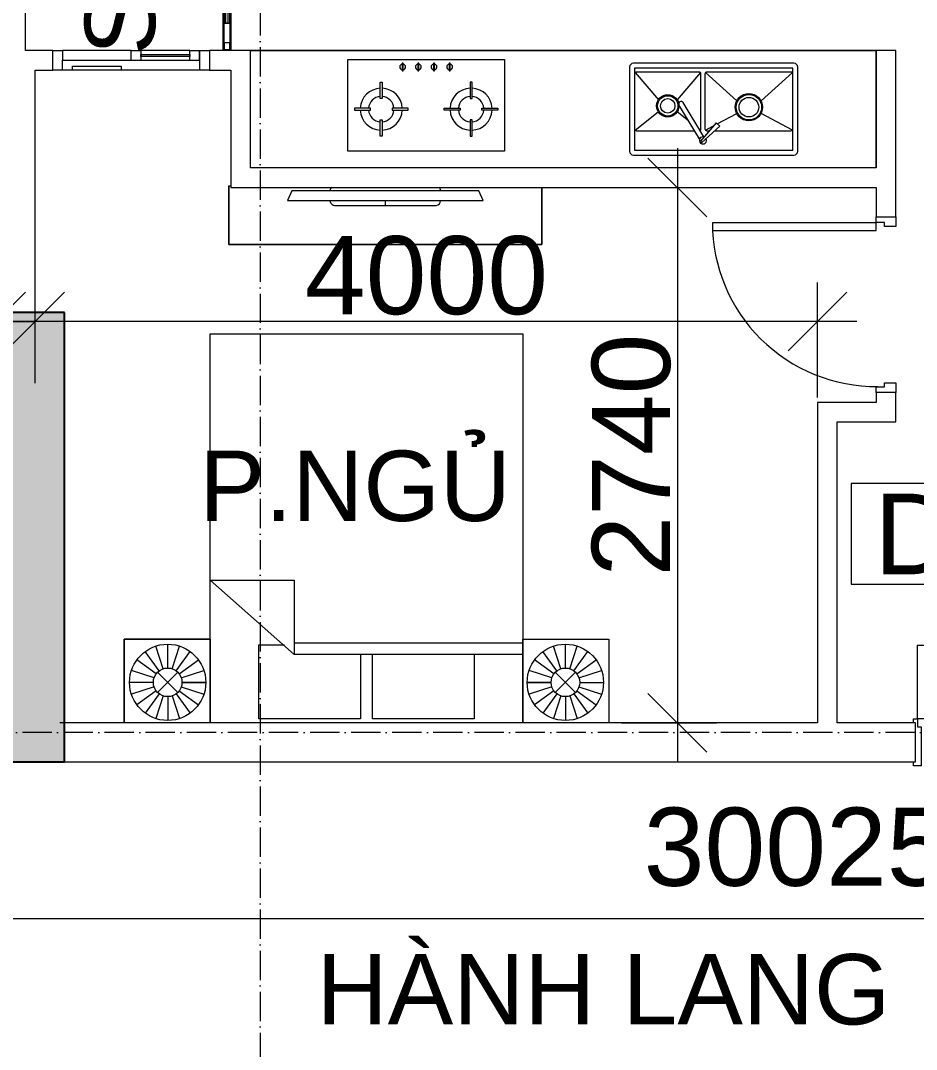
# Model space of a CAD drawing. Header units: millimetres. Extents: x -20144 to 122974, y -38328 to 48263.
# Drawn here: x 9226 to 13805, y 31329 to 36593 of the extents above; entities that cross this region are included whole.
import ezdxf
from ezdxf.enums import TextEntityAlignment as Align

# ---------------------------------------------------------------- set-up
doc = ezdxf.new("R2010")
doc.units = ezdxf.units.MM
doc.linetypes.add('Grid Line', pattern=[4.2, 3, -0.6, 0, -0.6])
for name, color, linetype, lineweight in [('CHU', 181, 'Continuous', 5), ('CUA', 31, 'Continuous', 9), ('DIM', 1, 'Continuous', 5), ('NET-CAT', 3, 'Continuous', 15), ('THIET BI', 44, 'Continuous', 5), ('TRUC', 225, 'Continuous', 5), ('X-COT HAM$0$LC.HA', 8, 'Continuous', 9), ('Y-GHI CHU PCCC$0$Z-CT1-GHI CHU TT$0$KI-HIEU', 6, 'Continuous', 13)]:
    doc.layers.add(name, color=color, linetype=linetype, lineweight=lineweight)
doc.styles.add('Arial_3', font='arial_0.ttf', dxfattribs={"height": 400})
doc.styles.add('Arial_4', font='arial_0.ttf', dxfattribs={"height": 360})
doc.styles.add('TA1', font='arial_0.ttf')
doc.styles.add('Y-GHI CHU PCCC$0$Arial', font='arial_0.ttf')
doc.dimstyles.new('D_200_KTx2', dxfattribs={"dimtxt": 400, "dimasz": 300, "dimexe": 300, "dimexo": 300, "dimgap": 160, "dimtad": 1, "dimdec": 0, "dimzin": 9, "dimtxsty": 'TA1', "dimblk": 'ARCHTICK', "dimcen": 1, "dimdle": 300, "dimclrd": 256, "dimclre": 256, "dimclrt": 7, "dimadec": 0, "dimazin": 0, "dimtfac": 1, "dimtdec": 0, "dimtix": 1, "dimtmove": 1, "dimatfit": 3, "dimldrblk": 'ARCHTICK', "dimfxl": 0, "dimtolj": 1, "dimtzin": 0, "dimlwd": -1, "dimlwe": -1, "dimarcsym": 0})
doc.dimstyles.new('Diagonal_-_2mm_Arial', dxfattribs={"dimscale": 304.8, "dimtxt": 408.10376, "dimasz": 0.984252, "dimexe": 0.656168, "dimexo": 4.593176, "dimgap": 0.098425, "dimtad": 1, "dimdec": 0, "dimzin": 0, "dimdsep": 46, "dimtxsty": 'Arial_3', "dimblk1": 'OBLIQUE', "dimblk2": 'OBLIQUE', "dimsah": 1, "dimcen": 0.09, "dimdle": 0.656168, "dimazin": 0, "dimtfac": 1, "dimtdec": 4, "dimtix": 1, "dimtmove": 0, "dimatfit": 3, "dimfxl": 0, "dimtvp": 1, "dimtolj": 1, "dimtzin": 0, "dimlwd": 9, "dimlwe": 9, "dimarcsym": 0})

# ---------------------------------------------------------------- blocks, each defined once
blk = doc.blocks.new('ALC1807-ASCENT PLAZA-KET CAU_rvt-1-MẶT BẰNG TẦNG 5 ĐẾN TẦNG 22')
at = {"layer": 'X-COT HAM$0$LC.HA'}
h = blk.add_hatch(color=256, dxfattribs=at)
h.dxf.hatch_style = 1
h.paths.add_polyline_path([(9450.5, 35099.9), (8950.5, 35099.9), (8950.5, 32799.9), (9450.5, 32799.9)])
at = {"ltscale": 1000, "elevation": 0}
blk.add_lwpolyline([(9450.5, 35099.9), (8950.5, 35099.9), (8950.5, 32799.9), (9450.5, 32799.9)], close=True, dxfattribs=at)
blk = doc.blocks.new('X-GIUONG1 - X-GIUONG-1366091-MẶT BẰNG TẦNG 5 ĐẾN TẦNG 22')
at = {"layer": 'THIET BI'}
for p, q in [((-800, 2000), (800, 2000)), ((-800, 10), (-800, 2000)), ((-800, 10), (-800, 2000)), ((-800, 2000), (800, 2000)), ((800, 2000), (800, 10)), ((800, 2000), (800, 10)), ((-800, 740), (-370, 740)), ((-370, 360), (-800, 740)), ((-370, 740), (-370, 360)), ((-1239, 439), (-800, 439)), ((-1239, 10), (-1239, 439)), ((-1239, 439), (-1239, 10)), ((-800, 439), (-1239, 439)), ((-800, 439), (-800, 10)), ((-800, 10), (-800, 439)), ((800, 439), (1239, 439)), ((800, 10), (800, 439)), ((800, 439), (1239, 439)), ((800, 10), (800, 439)), ((1239, 439), (1239, 10)), ((1239, 439), (1239, 10)), ((-1059.6, 276.6), (-1131.2, 375.2)), ((-1039.2, 287), (-1076.9, 402.9)), ((-1016.6, 290.5), (-1016.6, 412.5)), ((-993.9, 287), (-956.3, 402.9)), ((-973.5, 276.6), (-901.9, 375.2)), ((-550, 410), (-420, 410)), ((-550, 30), (-550, 410)), ((-370, 420), (800, 420)), ((973.5, 276.6), (901.9, 375.2)), ((993.9, 287), (956.3, 402.9)), ((1016.6, 290.5), (1016.6, 412.5)), ((1039.2, 287), (1076.9, 402.9)), ((1059.6, 276.6), (1131.2, 375.2)), ((-1075.8, 260.4), (-1174.4, 332.1)), ((-957.4, 260.4), (-858.7, 332.1)), ((800, 360), (-370, 360)), ((-30, 360), (-30, 30)), ((30, 30), (30, 360)), ((550, 360), (550, 30)), ((957.4, 260.4), (858.7, 332.1)), ((1075.8, 260.4), (1174.4, 332.1)), ((-1086.1, 240), (-1202.1, 277.7)), ((-1068.3, 269.1), (-964.8, 165.6)), ((-1068.3, 165.6), (-964.8, 269.1)), ((-947, 240), (-831, 277.7)), ((947, 240), (831, 277.7)), ((1068.3, 269.1), (964.8, 165.6)), ((1068.3, 165.6), (964.8, 269.1)), ((1086.1, 240), (1202.1, 277.7)), ((-1089.7, 217.4), (-1211.7, 217.4)), ((-943.4, 217.4), (-821.4, 217.4)), ((-821.4, 217.4), (-943.4, 217.4)), ((943.4, 217.4), (821.4, 217.4)), ((821.4, 217.4), (943.4, 217.4)), ((1089.7, 217.4), (1211.7, 217.4)), ((-1086.1, 194.8), (-1202.1, 157.1)), ((-1075.8, 174.4), (-1174.4, 102.7)), ((-1059.6, 158.2), (-1131.2, 59.5)), ((-973.5, 158.2), (-901.9, 59.5)), ((-957.4, 174.4), (-858.7, 102.7)), ((-947, 194.8), (-831, 157.1)), ((947, 194.8), (831, 157.1)), ((957.4, 174.4), (858.7, 102.7)), ((973.5, 158.2), (901.9, 59.5)), ((1059.6, 158.2), (1131.2, 59.5)), ((1075.8, 174.4), (1174.4, 102.7)), ((1086.1, 194.8), (1202.1, 157.1)), ((-1039.2, 147.8), (-1076.9, 31.8)), ((-1016.6, 144.2), (-1016.6, 22.2)), ((-993.9, 147.8), (-956.3, 31.8)), ((993.9, 147.8), (956.3, 31.8)), ((1016.6, 144.2), (1016.6, 22.2)), ((1039.2, 147.8), (1076.9, 31.8)), ((-30, 30), (-550, 30)), ((550, 30), (30, 30))]:
    blk.add_line(p, q, dxfattribs=at)
for centre, radius in [((-1016.6, 217.4), 195.1), ((1016.6, 217.4), 195.1), ((-1016.6, 217.4), 73.2), ((1016.6, 217.4), 73.2)]:
    blk.add_circle(centre, radius, dxfattribs=at)
blk = doc.blocks.new('X-BEP - X-BEP-1366093-MẶT BẰNG TẦNG 5 ĐẾN TẦNG 22')
at = {"layer": 'THIET BI'}
for p, q in [((10, 600), (3208.6, 600)), ((3208.6, 600), (10, 600)), ((3208.6, 600), (3208.6, 0)), ((3208.6, 0), (3208.6, 600)), ((508.6, 84.6), (508.6, 554.6)), ((508.6, 554.6), (1308.6, 554.6)), ((785.7, 536), (785.7, 496.7)), ((791.5, 536), (785.7, 536)), ((791.5, 496.7), (791.5, 536)), ((865.7, 536), (865.7, 496.7)), ((871.5, 536), (865.7, 536)), ((871.5, 496.7), (871.5, 536)), ((945.7, 536), (945.7, 496.7)), ((951.5, 536), (945.7, 536)), ((951.5, 496.7), (951.5, 536)), ((1025.7, 536), (1025.7, 496.7)), ((1031.5, 536), (1025.7, 536)), ((1031.5, 496.7), (1031.5, 536)), ((1308.6, 554.6), (1308.6, 84.6)), ((2788.6, 535), (1968.6, 535)), ((785.7, 496.7), (791.5, 496.7)), ((865.7, 496.7), (871.5, 496.7)), ((945.7, 496.7), (951.5, 496.7)), ((1025.7, 496.7), (1031.5, 496.7)), ((1948.6, 515), (1948.6, 85)), ((1973.6, 510), (1973.6, 90)), ((2783.6, 510), (1973.6, 510)), ((1976.5, 487.1), (2095.7, 347.8)), ((2303.6, 490), (1983.6, 490)), ((2310.7, 487.1), (2191.6, 347.8)), ((2313.6, 200), (2313.6, 480)), ((2333.6, 480), (2333.6, 200)), ((2336.5, 487.1), (2496.4, 342)), ((2773.6, 490), (2343.6, 490)), ((2780.7, 487.1), (2620.9, 342)), ((2783.6, 90), (2783.6, 510)), ((2783.6, 200), (2783.6, 480)), ((2808.6, 85), (2808.6, 515)), ((674.1, 437.5), (684.1, 437.5)), ((674.1, 355), (674.1, 437.5)), ((684.1, 437.5), (684.1, 355)), ((1133.1, 437.5), (1133.1, 355)), ((1143.1, 437.5), (1133.1, 437.5)), ((1143.1, 355), (1143.1, 437.5)), ((684.1, 355), (674.1, 355)), ((1133.1, 355), (1143.1, 355)), ((2305.8, 147.7), (2201.1, 322)), ((2328.1, 158.1), (2222.5, 333.8)), ((624.1, 305), (541.6, 305)), ((541.6, 305), (541.6, 295)), ((541.6, 295), (624.1, 295)), ((624.1, 295), (624.1, 305)), ((734.2, 305), (734.2, 295)), ((816.6, 305), (734.2, 305)), ((734.2, 295), (816.6, 295)), ((816.6, 295), (816.6, 305)), ((1000.6, 305), (1083.1, 305)), ((1000.6, 295), (1000.6, 305)), ((1083.1, 295), (1000.6, 295)), ((1083.1, 305), (1083.1, 295)), ((1193.1, 305), (1275.6, 305)), ((1193.1, 295), (1193.1, 305)), ((1275.6, 295), (1193.1, 295)), ((1275.6, 305), (1275.6, 295)), ((1976.5, 192.9), (2095.4, 286.6)), ((2249.8, 241), (2191.8, 286.6)), ((2396.7, 224.6), (2496.7, 277.4)), ((2780.7, 192.9), (2620.5, 277.4)), ((674.1, 245), (684.1, 245)), ((674.1, 162.5), (674.1, 245)), ((684.1, 245), (684.1, 162.5)), ((1133.1, 245), (1133.1, 162.5)), ((1143.1, 245), (1133.1, 245)), ((1143.1, 162.5), (1143.1, 245)), ((2390.9, 230.2), (2311.5, 136.1)), ((2318, 130.2), (2409.5, 212.3)), ((2336.5, 192.9), (2377.9, 214.7)), ((2409.5, 212.3), (2390.9, 230.2)), ((684.1, 162.5), (674.1, 162.5)), ((1133.1, 162.5), (1143.1, 162.5)), ((1983.6, 190), (2280.4, 190)), ((2310.7, 192.9), (2304, 198.2)), ((2343.6, 190), (2357, 190)), ((2384.6, 190), (2773.6, 190)), ((1308.6, 84.6), (508.6, 84.6)), ((1968.6, 65), (2788.6, 65)), ((1973.6, 90), (2783.6, 90))]:
    blk.add_line(p, q, dxfattribs=at)
for centre, radius in [((2143.6, 317), 57), ((2143.6, 317), 52), ((2558.6, 310), 70), ((2558.6, 310), 65), ((2143.6, 317), 37), ((2558.6, 310), 50)]:
    blk.add_circle(centre, radius, dxfattribs=at)
for centre, radius, start, end in [((788.6, 516.3), 14.9, 101.2431, 258.7569), ((788.6, 516.3), 14.9, 281.2431, 78.7569), ((868.6, 516.3), 14.9, 101.2431, 258.7569), ((868.6, 516.3), 14.9, 281.2431, 78.7569), ((948.6, 516.3), 14.9, 101.2431, 258.7569), ((948.6, 516.3), 14.9, 281.2431, 78.7569), ((1028.6, 516.3), 14.9, 101.2431, 258.7569), ((1028.6, 516.3), 14.9, 281.2431, 78.7569), ((1968.6, 515), 20, 90, 180), ((2788.6, 515), 20, 0, 90), ((1983.6, 480), 10, 90, 180), ((2303.6, 480), 10, 0, 90), ((2343.6, 480), 10, 90, 180), ((2773.6, 480), 10, 0, 90), ((679.1, 300), 107.5, 92.6659, 177.3341), ((679.1, 300), 107.5, 2.6659, 87.3341), ((1138.1, 300), 107.5, 92.6659, 177.3341), ((1138.1, 300), 107.5, 2.6659, 87.3341), ((679.1, 300), 65, 94.4117, 175.5883), ((679.1, 300), 65, 4.4117, 85.5883), ((1138.1, 300), 65, 94.4117, 175.5883), ((1138.1, 300), 65, 4.4117, 85.5883), ((2211.9, 327.7), 12.2, 30.1499, 207.9558), ((679.1, 300), 107.5, 182.6659, 267.3341), ((679.1, 300), 65, 184.4117, 265.5883), ((679.1, 300), 65, 274.4117, 355.5883), ((679.1, 300), 107.5, 272.6659, 357.3341), ((1138.1, 300), 107.5, 182.6659, 267.3341), ((1138.1, 300), 65, 184.4117, 265.5883), ((1138.1, 300), 65, 274.4117, 355.5883), ((1138.1, 300), 107.5, 272.6659, 357.3341), ((1983.6, 200), 10, 180, 270), ((2323.6, 140.5), 18.1, 70.4931, 29.3908), ((2303.6, 200), 10, 297.589, 0), ((2343.6, 200), 10, 180, 270), ((2773.6, 200), 10, 270, 0), ((2318.5, 137.3), 7.15, 189.8458, 265.6026), ((1968.6, 85), 20, 180, 270), ((2788.6, 85), 20, 270, 360)]:
    blk.add_arc(centre, radius, start, end, dxfattribs=at)
blk = doc.blocks.new('X-TV1 - X-TV 3-1366097-MẶT BẰNG TẦNG 5 ĐẾN TẦNG 22')
at = {"layer": 'THIET BI'}
for p, q in [((0, 0), (10, 0)), ((0, -300), (0, 0)), ((0, 0), (0, -300)), ((322.5, -25), (300, -75)), ((1277.5, -25), (322.5, -25)), ((1300, -75), (1277.5, -25)), ((1600, -7.7), (1600, -300)), ((1600, -300), (1600, -7.7)), ((300, -75), (1300, -75)), ((540, -100), (1060, -100)), ((800, -100), (800, -75)), ((1600, -300), (0, -300)), ((0, -300), (1600, -300))]:
    blk.add_line(p, q, dxfattribs=at)
for centre, start_param, end_param in [((540, -25), 0.802982, 1.570796), ((1060, -25), 4.712389, 5.480203), ((540, -75), 1.570796, 3.141593), ((1060, -75), 3.141593, 4.712389)]:
    blk.add_ellipse(centre, major_axis=(0, 25), ratio=0.9, start_param=start_param, end_param=end_param, dxfattribs=at)
blk = doc.blocks.new('CUA PHONG NGU - Type 1-1365695-MẶT BẰNG TẦNG 5 ĐẾN TẦNG 22')
at = {"layer": 'CUA', "lineweight": 5}
for p, q in [((-348.5, -52.3), (-348.5, 47.7)), ((-348.5, 47.7), (-298.5, 47.7)), ((-298.5, 47.7), (-298.5, -11.3)), ((501.5, 47.7), (551.5, 47.7)), ((501.5, -11.3), (501.5, 47.7)), ((551.5, 47.7), (551.5, -52.3)), ((-318.5, -52.3), (-348.5, -52.3)), ((-318.5, -11.3), (-318.5, -52.3)), ((-298.5, -11.3), (-318.5, -11.3)), ((521.5, -11.3), (501.5, -11.3)), ((521.5, -52.3), (521.5, -11.3)), ((551.5, -52.3), (521.5, -52.3))]:
    blk.add_line(p, q, dxfattribs=at)
at = {"layer": 'CUA'}
for p, q in [((-277.5, -52.3), (-317.5, -52.3)), ((-317.5, -52.3), (-317.5, -890.3)), ((-277.5, -890.3), (-277.5, -52.3)), ((-317.5, -890.3), (-277.5, -890.3))]:
    blk.add_line(p, q, dxfattribs=at)
at = {"layer": 'CUA', "lineweight": 5}
blk.add_arc((-317.5, -52.3), 838, 270, 0.5, dxfattribs=at)
blk = doc.blocks.new('CUA VAO CAN HO - Type 1-1365711-MẶT BẰNG TẦNG 5 ĐẾN TẦNG 22')
at = {"layer": 'CUA', "lineweight": 5}
for p, q in [((-508.5, 97.7), (-508.5, 117.7)), ((-508.5, 117.7), (-468.5, 117.7)), ((-468.5, 117.7), (-468.5, -81.3)), ((671.5, 117.7), (711.5, 117.7)), ((671.5, -81.3), (671.5, 117.7)), ((711.5, 117.7), (711.5, 97.7)), ((-498.5, 97.7), (-508.5, 97.7)), ((-498.5, -102.3), (-498.5, 97.7)), ((701.5, 97.7), (701.5, -102.3)), ((711.5, 97.7), (701.5, 97.7)), ((-508.5, -102.3), (-498.5, -102.3)), ((-508.5, -122.3), (-508.5, -102.3)), ((-488.5, -81.3), (-488.5, -122.3)), ((-468.5, -81.3), (-488.5, -81.3)), ((691.5, -81.3), (671.5, -81.3)), ((691.5, -122.3), (691.5, -81.3)), ((701.5, -102.3), (711.5, -102.3)), ((711.5, -102.3), (711.5, -122.3)), ((-488.5, -122.3), (-508.5, -122.3)), ((711.5, -122.3), (691.5, -122.3))]:
    blk.add_line(p, q, dxfattribs=at)
at = {"layer": 'CUA'}
for p, q in [((-447.5, -122.3), (-487.5, -122.3)), ((-487.5, -122.3), (-487.5, -922.3)), ((-447.5, -922.3), (-447.5, -122.3)), ((650.5, -122.3), (690.5, -122.3)), ((650.5, -499.3), (650.5, -122.3)), ((690.5, -122.3), (690.5, -499.3)), ((690.5, -499.3), (650.5, -499.3)), ((-487.5, -922.3), (-447.5, -922.3))]:
    blk.add_line(p, q, dxfattribs=at)
at = {"layer": 'CUA', "lineweight": 5}
for centre, radius, start, end in [((-487.5, -122.3), 800, 270, 0.5), ((690.5, -122.3), 377, 179.5, 270)]:
    blk.add_arc(centre, radius, start, end, dxfattribs=at)
blk = doc.blocks.new('X-PHONG NGU 1 - X-PHONG NGU 850-1366102-MẶT BẰNG TẦNG 5 ĐẾN TẦNG 22')
at = {"layer": 'CUA'}
for p, q in [((-400, -50), (-400, 50)), ((-400, 50), (-350, 50)), ((-350, 50), (50, 50)), ((-350, 0), (-350, 50)), ((350, 0), (-350, 0)), ((-350, -50), (-350, 0)), ((-350, 0), (-350, -50)), ((-300, 0), (-300, -50)), ((-50, -50), (-50, 0)), ((0, 0), (0, -50)), ((50, 50), (300, 50)), ((50, 30), (50, 50)), ((300, 30), (50, 30)), ((300, 50), (300, 30)), ((300, 50), (350, 50)), ((350, 50), (350, 0)), ((350, 50), (400, 50)), ((400, 50), (400, -50)), ((-350, -50), (-400, -50)), ((-300, -50), (-350, -50)), ((-300, -30), (-300, -20)), ((-300, -20), (-50, -20)), ((-50, -30), (-300, -30)), ((-300, -50), (-50, -50)), ((-300, -50), (-50, -50)), ((-50, -20), (-50, -30)), ((0, -50), (-50, -50)), ((0, -50), (350, -50)), ((350, -50), (350, 0)), ((400, -50), (350, -50))]:
    blk.add_line(p, q, dxfattribs=at)
blk = doc.blocks.new('CUA SAN PHOI LUA1 - CUA SAN PHOI LUA 800-1384256-MẶT BẰNG TẦNG 5 ĐẾN TẦNG 22')
at = {"layer": 'CUA'}
for p, q in [((-400, 90), (-360, 90)), ((-400, 50), (-400, 90)), ((-395, 85), (-395, 55)), ((-360, 85), (-395, 85)), ((-395, 55), (-360, 55)), ((-360, 90), (-360, 85)), ((-360, 90), (960, 90)), ((-360, 85), (-260, 85)), ((-360, 55), (-360, 85)), ((-260, 55), (-360, 55)), ((-360, 55), (-360, 50)), ((-260, 85), (-260, 55)), ((300, 85), (-260, 85)), ((-260, 75), (300, 75)), ((-260, 65), (-260, 75)), ((300, 65), (-260, 65)), ((-260, 55), (300, 55)), ((300, 85), (400, 85)), ((300, 55), (300, 85)), ((300, 75), (300, 65)), ((400, 55), (300, 55)), ((400, 85), (400, 55)), ((960, 85), (400, 85)), ((400, 55), (960, 55)), ((960, 90), (1000, 90)), ((960, 85), (960, 90)), ((995, 85), (960, 85)), ((960, 55), (995, 55)), ((960, 50), (960, 55)), ((995, 55), (995, 85)), ((1000, 90), (1000, 50)), ((-360, 50), (-400, 50)), ((400, 50), (-360, 50)), ((1000, 50), (960, 50))]:
    blk.add_line(p, q, dxfattribs=at)
blk = doc.blocks.new('_Oblique')
at = {"color": 0, "linetype": 'ByBlock', "lineweight": -2}
blk.add_line((-0.5, -0.5), (0.5, 0.5), dxfattribs=at)
blk = doc.blocks.new('*D718')
at = {"layer": 'Defpoints', "color": 0, "transparency": 16777216}
for p in [(10712.8, 35739.9), (10897.7, 32999.9), (12583.2, 32999.9)]:
    blk.add_point(p, dxfattribs=at)
at = {"layer": 'DIM', "color": 0, "lineweight": 9, "transparency": 16777216}
for p, q in [((12583.2, 35939.9), (12583.2, 32799.9)), ((12112.8, 35739.9), (12783.2, 35739.9)), ((12297.7, 32999.9), (12783.2, 32999.9))]:
    blk.add_line(p, q, dxfattribs=at)
at = {"layer": 'DIM', "color": 0, "lineweight": 9, "transparency": 16777216, "xscale": 300, "yscale": 300, "zscale": 300}
for p, rotation in [((12583.2, 35739.9), 90), ((12583.2, 32999.9), 270)]:
    blk.add_blockref('_Oblique', p, dxfattribs=dict(at, rotation=rotation))
at = {"layer": 'DIM', "color": 0, "lineweight": 9, "transparency": 16777216, "insert": (12348.9, 34369.9), "char_height": 400, "attachment_point": 5, "rotation": 90, "style": 'Arial_3'}
blk.add_mtext('\\A1;2740', dxfattribs=at)
blk = doc.blocks.new('*D720')
at = {"layer": 'Defpoints', "color": 0, "transparency": 16777216}
for p in [(9100.5, 35053.8), (9100.5, 33338.1), (5100.5, 33263.9)]:
    blk.add_point(p, dxfattribs=at)
at = {"layer": 'DIM', "color": 0, "lineweight": 9, "transparency": 16777216}
for p, q in [((5100.5, 34663.9), (5100.5, 35253.8)), ((9100.5, 34738.1), (9100.5, 35253.8)), ((4900.5, 35053.8), (9300.5, 35053.8))]:
    blk.add_line(p, q, dxfattribs=at)
at = {"layer": 'DIM', "color": 0, "lineweight": 9, "transparency": 16777216, "xscale": 300, "yscale": 300, "zscale": 300, "rotation": 180}
blk.add_blockref('_Oblique', (5100.5, 35053.8), dxfattribs=at)
at = {"layer": 'DIM', "color": 0, "lineweight": 9, "transparency": 16777216, "xscale": 300, "yscale": 300, "zscale": 300}
blk.add_blockref('_Oblique', (9100.5, 35053.8), dxfattribs=at)
at = {"layer": 'DIM', "color": 0, "lineweight": 9, "transparency": 16777216, "insert": (7100.5, 35288), "char_height": 400, "attachment_point": 5, "style": 'Arial_3'}
blk.add_mtext('\\A1;4000', dxfattribs=at)
blk = doc.blocks.new('*D721')
at = {"layer": 'Defpoints', "color": 0, "transparency": 16777216}
for p in [(9300.5, 35053.8), (9300.5, 33338.1), (13300.5, 33263.9)]:
    blk.add_point(p, dxfattribs=at)
at = {"layer": 'DIM', "color": 0, "lineweight": 9, "transparency": 16777216}
for p, q in [((9300.5, 34738.1), (9300.5, 35253.8)), ((13300.5, 34663.9), (13300.5, 35253.8)), ((13500.5, 35053.8), (9100.5, 35053.8))]:
    blk.add_line(p, q, dxfattribs=at)
at = {"layer": 'DIM', "color": 0, "lineweight": 9, "transparency": 16777216, "xscale": 300, "yscale": 300, "zscale": 300, "rotation": 180}
blk.add_blockref('_Oblique', (9300.5, 35053.8), dxfattribs=at)
at = {"layer": 'DIM', "color": 0, "lineweight": 9, "transparency": 16777216, "xscale": 300, "yscale": 300, "zscale": 300}
blk.add_blockref('_Oblique', (13300.5, 35053.8), dxfattribs=at)
at = {"layer": 'DIM', "color": 0, "lineweight": 9, "transparency": 16777216, "insert": (11300.5, 35288), "char_height": 400, "attachment_point": 5, "style": 'Arial_3'}
blk.add_mtext('\\A1;4000', dxfattribs=at)
blk = doc.blocks.new('_ArchTick')
at = {"color": 0, "const_width": 0.15}
blk.add_lwpolyline([(-0.5, -0.5), (0.5, 0.5)], dxfattribs=at)
blk = doc.blocks.new('*D724')
at = {"layer": 'Defpoints', "color": 0, "transparency": 16777216}
for p in [(-1824.5, 32049.9), (28200.5, 31999.1), (28200.5, 31299.9)]:
    blk.add_point(p, dxfattribs=at)
at = {"layer": 'DIM', "transparency": 16777216}
for p, q in [((28200.5, 31599.9), (28200.5, 32299.1)), ((-2124.5, 31999.1), (28500.5, 31999.1)), ((-1824.5, 31749.9), (-1824.5, 31699.1))]:
    blk.add_line(p, q, dxfattribs=at)
at = {"layer": 'DIM', "transparency": 16777216, "xscale": 300, "yscale": 300, "zscale": 300, "rotation": 180}
blk.add_blockref('_ArchTick', (-1824.5, 31999.1), dxfattribs=at)
at = {"layer": 'DIM', "transparency": 16777216, "xscale": 300, "yscale": 300, "zscale": 300}
blk.add_blockref('_ArchTick', (28200.5, 31999.1), dxfattribs=at)
at = {"layer": 'DIM', "color": 7, "transparency": 16777216, "insert": (13188, 32363.4), "char_height": 400, "attachment_point": 5, "style": 'TA1'}
blk.add_mtext('\\A1;30025', dxfattribs=at)
blk = doc.blocks.new('Y-GHI CHU PCCC$0$A$C67775D76')
at = {"color": 8, "ltscale": 30}
blk.add_lwpolyline([(-266.7, -137.5), (266.7, -137.5), (266.7, 137.5), (-266.7, 137.5)], close=True, dxfattribs=at)
at = {"color": 8, "style": 'Y-GHI CHU PCCC$0$Arial'}
blk.add_text('DF', height=220, dxfattribs=at).set_placement((0, 0), align=Align.MIDDLE_CENTER)

msp = doc.modelspace()

# ---------------------------------------------------------------- linework, layer by layer
at = {"layer": 'NET-CAT'}
for p, q in [((9250.5, 36439.9), (9250.5, 39119.9)), ((9390.5, 36439.9), (9250.5, 36439.9)), ((10300.5, 36439.9), (10190.5, 36439.9)), ((10400.5, 36439.9), (10300.5, 36439.9)), ((10400.5, 35839.9), (10400.5, 36439.9)), ((13700.5, 36439.9), (13600.5, 36439.9)), ((13600.5, 36439.9), (13600.5, 35839.9)), ((13700.5, 35589.9), (13700.5, 36439.9)), ((9300.5, 35099.9), (9300.5, 36339.9)), ((9300.5, 36339.9), (9390.5, 36339.9)), ((10190.5, 36339.9), (10300.5, 36339.9)), ((10300.5, 36339.9), (10300.5, 35739.9)), ((13600.5, 35839.9), (10400.5, 35839.9)), ((10300.5, 35739.9), (13600.5, 35739.9)), ((13600.5, 35739.9), (13600.5, 35589.9)), ((13600.5, 35589.9), (13700.5, 35589.9)), ((13300.5, 34639.9), (13300.5, 32999.9)), ((13600.5, 34639.9), (13300.5, 34639.9)), ((13700.5, 34689.9), (13600.5, 34689.9)), ((13600.5, 34689.9), (13600.5, 34639.9)), ((13700.5, 34539.9), (13700.5, 34689.9)), ((13400.5, 32999.9), (13400.5, 34539.9)), ((13400.5, 34539.9), (13700.5, 34539.9)), ((13300.5, 32999.9), (9425.5, 32999.9)), ((13800.5, 32999.9), (13400.5, 32999.9)), ((13800.5, 32799.9), (13800.5, 32999.9)), ((9425.5, 32799.9), (13800.5, 32799.9))]:
    msp.add_line(p, q, dxfattribs=at)
at = {"layer": 'TRUC', "linetype": 'Grid Line', "ltscale": 50}
for p, q in [((10450.5, 43599.9), (10450.5, -4500.1)), ((43000.5, 32949.9), (-12092.4, 32949.9))]:
    msp.add_line(p, q, dxfattribs=at)

# ---------------------------------------------------------------- block references
at = {"lineweight": 5}
msp.add_blockref('ALC1807-ASCENT PLAZA-KET CAU_rvt-1-MẶT BẰNG TẦNG 5 ĐẾN TẦNG 22', (0, 0), dxfattribs=at)
at = {"layer": 'CUA'}
for name, p, rotation in [('CUA SAN PHOI LUA1 - CUA SAN PHOI LUA 800-1384256-MẶT BẰNG TẦNG 5 ĐẾN TẦNG 22', (10350.5, 36839.9), 89.99999999999937), ('X-PHONG NGU 1 - X-PHONG NGU 850-1366102-MẶT BẰNG TẦNG 5 ĐẾN TẦNG 22', (9790.5, 36389.9), 180), ('CUA PHONG NGU - Type 1-1365695-MẶT BẰNG TẦNG 5 ĐẾN TẦNG 22', (13652.8, 35241.4), 270.0000000000002), ('CUA VAO CAN HO - Type 1-1365711-MẶT BẰNG TẦNG 5 ĐẾN TẦNG 22', (14502, 32897.7), 180)]:
    msp.add_blockref(name, p, dxfattribs=dict(at, rotation=rotation))
at = {"layer": 'THIET BI'}
for name, p in [('X-BEP - X-BEP-1366093-MẶT BẰNG TẦNG 5 ĐẾN TẦNG 22', (10390.5, 35839.9)), ('X-TV1 - X-TV 3-1366097-MẶT BẰNG TẦNG 5 ĐẾN TẦNG 22', (10290.5, 35747.7)), ('X-GIUONG1 - X-GIUONG-1366091-MẶT BẰNG TẦNG 5 ĐẾN TẦNG 22', (10994.1, 32989.9))]:
    msp.add_blockref(name, p, dxfattribs=at)
at = {"layer": 'Y-GHI CHU PCCC$0$Z-CT1-GHI CHU TT$0$KI-HIEU', "color": 8, "xscale": 1.875, "yscale": 1.875, "zscale": 1.875}
msp.add_blockref('Y-GHI CHU PCCC$0$A$C67775D76', (13972.7, 33966.6), dxfattribs=at)

# ---------------------------------------------------------------- texts
at = {"layer": 'CHU', "color": 7, "insert": (9553.3, 38161), "char_height": 360, "width": 1710.94, "attachment_point": 3, "rotation": 90, "line_spacing_factor": 0.936439, "style": 'Arial_4'}
msp.add_mtext('\\pt2540.0016,5079.9996,7620.0012,10159.9992,12700.0008,15239.9988,17780.0004,20319.9984,22860,25400.0016,27939.9996,30480.0012,33019.9992,35560.0008,38099.9988,40640.0004,43179.9984,45720,48260.0016,50799.9996,53340.0012,55879.9992,58420.0008,60959.9988,63500.0004,66039.9984,68580,71120.0016,73659.9996,76200.0012,78739.9992,81280.0008;S.PHƠI', dxfattribs=at)
at = {"layer": 'CHU', "color": 7, "char_height": 360, "line_spacing_factor": 0.936439, "style": 'Arial_4'}
for s, insert, width, attachment_point in [('\\pt2540.0016,5079.9996,7620.0012,10159.9992,12700.0008,15239.9988,17780.0004,20319.9984,22860,25400.0016,27939.9996,30480.0012,33019.9992,35560.0008,38099.9988,40640.0004,43179.9984,45720,48260.0016,50799.9996,53340.0012,55879.9992,58420.0008,60959.9988,63500.0004,66039.9984,68580,71120.0016,73659.9996,76200.0012,78739.9992,81280.0008;P.NGỦ', (11732.3, 34392.7), 1577.62, 3), ('\\pt2540.0016,5079.9996,7620.0012,10159.9992,12700.0008,15239.9988,17780.0004,20319.9984,22860,25400.0016,27939.9996,30480.0012,33019.9992,35560.0008,38099.9988,40640.0004,43179.9984,45720,48260.0016,50799.9996,53340.0012,55879.9992,58420.0008,60959.9988,63500.0004,66039.9984,68580,71120.0016,73659.9996,76200.0012,78739.9992,81280.0008;HÀNH LANG', (10739.1, 31817), 2926.98, 1)]:
    msp.add_mtext(s, dxfattribs=dict(at, insert=insert, width=width, attachment_point=attachment_point))

# ---------------------------------------------------------------- dimensions: what is measured, and where the dimension line sits
at = {"layer": 'DIM', "lineweight": 9}
for base, p1, p2, angle, picture, middle in [((12583.2, 32999.9), (10712.8, 35739.9), (10897.7, 32999.9), 90, '*D718', (12348.9, 34369.9)), ((9300.5, 35053.8), (13300.5, 33263.9), (9300.5, 33338.1), 180, '*D721', (11300.5, 35288))]:
    dim = msp.add_linear_dim(base=base, p1=p1, p2=p2, angle=angle, dimstyle='Diagonal_-_2mm_Arial', override={"dimpost": '<>', "dimfxl": 4203.646187}, dxfattribs=at)
    dim.commit()
    dim.dimension.update_dxf_attribs({"geometry": picture, "text_midpoint": middle})
dim = msp.add_linear_dim(base=(9100.5, 35053.8), p1=(5100.5, 33263.9), p2=(9100.5, 33338.1), dimstyle='Diagonal_-_2mm_Arial', override={"dimpost": '<>', "dimfxl": 4203.646187}, dxfattribs=at)
dim.commit()
dim.dimension.update_dxf_attribs({"geometry": '*D720', "text_midpoint": (7100.5, 35288)})
at = {"layer": 'DIM'}
dim = msp.add_linear_dim(base=(28200.5, 31999.1), p1=(-1824.5, 32049.9), p2=(28200.5, 31299.9), dimstyle='D_200_KTx2', dxfattribs=at)
dim.commit()
dim.dimension.update_dxf_attribs({"geometry": '*D724', "text_midpoint": (13188, 32363.4)})

doc.saveas('drawing.dxf')
